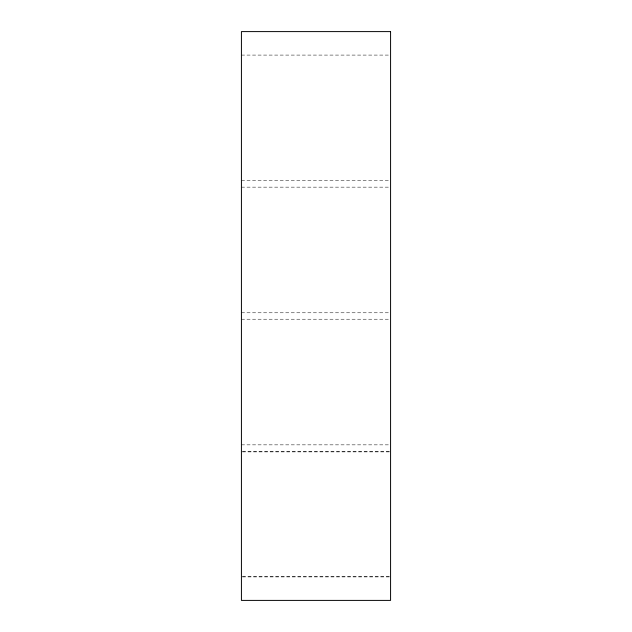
<?xml version="1.0" encoding="UTF-8"?>
<svg xmlns="http://www.w3.org/2000/svg" width="632" height="632" viewBox="0 0 632 632"><rect width="100%" height="100%" fill="white"/><g stroke="black" fill="none" stroke-linecap="round" stroke-linejoin="round"><path stroke-width="0.47" stroke-dasharray="3.16 2.37" d="M241.424 55.087L390.576 55.087M241.424 180.72L390.576 180.72M241.424 187.151L390.576 187.151M241.424 312.785L390.576 312.785M241.424 319.215L390.576 319.215M241.424 444.849L389.596 444.849M242.404 451.28L389.596 451.28M242.404 451.888L389.596 451.888M242.404 576.297L390.576 576.297M242.404 576.913L390.576 576.913"/><path stroke-width="0.95" d="M390.576 31.6L241.424 31.6L241.424 600.4L390.576 600.4L390.576 31.6"/></g></svg>
